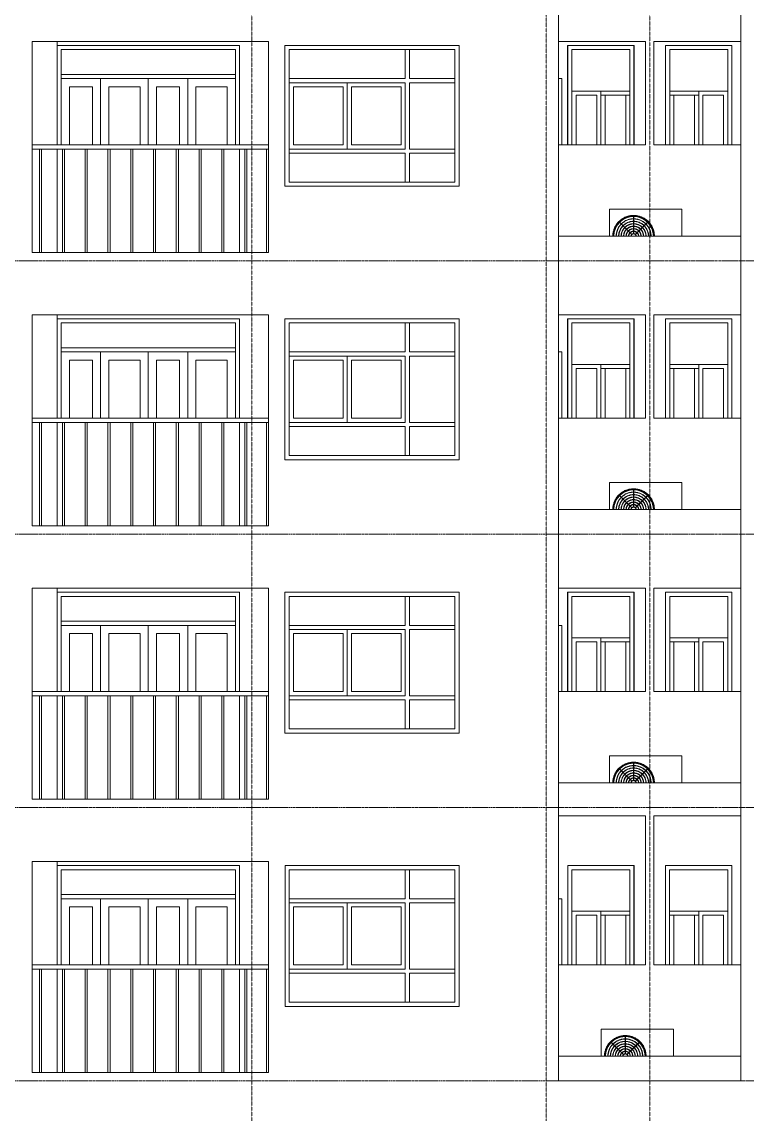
# Model space of a CAD drawing. Header units: millimetres. Extents: x -10599 to 108788, y -9455 to 93550.
# Drawn here: x 17126 to 25876, y 18199 to 31386 of the extents above; entities that cross this region are included whole.
import ezdxf

# ---------------------------------------------------------------- set-up
doc = ezdxf.new("R2010")
doc.units = ezdxf.units.MM
doc.linetypes.add('Centre', pattern=[31.75, 6.35, -4.7625, 15.875, -4.7625])
doc.linetypes.add('Grid Line', pattern=[4.2, 3, -0.6, 0, -0.6])
for name, color, linetype, lineweight in [('CUA', 31, 'Continuous', 9), ('M-EQPM', 44, 'Continuous', 5), ('NET THAY 1', 41, 'Continuous', 5), ('NET THAY 2', 55, 'Continuous', 5), ('NET-THAY', 2, 'Continuous', 9), ('TRUC', 225, 'Continuous', 5)]:
    doc.layers.add(name, color=color, linetype=linetype, lineweight=lineweight)

# ---------------------------------------------------------------- blocks, each defined once
blk = doc.blocks.new('CUA LO GIA - DB6-1834141-MẶT ĐỨNG 1-14')
at = {"layer": 'CUA'}
for p, q in [((19751, 21200), (17551, 21200)), ((17601, 21150), (17601, 20000)), ((17601, 21150), (19701, 21150)), ((19701, 20000), (19701, 21150)), ((19751, 21200), (19751, 20000)), ((19701, 20850), (17601, 20850)), ((17601, 20850), (17601, 20800)), ((19701, 20800), (19701, 20850)), ((17601, 20800), (19701, 20800)), ((18076, 20800), (17601, 20800)), ((17601, 20800), (17601, 20000)), ((18076, 20000), (18076, 20800)), ((18651, 20000), (18651, 20800)), ((18651, 20800), (18651, 20000)), ((19126, 20800), (19126, 20000)), ((19701, 20800), (19126, 20800)), ((19701, 20000), (19701, 20800)), ((17701, 20000), (17701, 20700)), ((17701, 20700), (17976, 20700)), ((17976, 20700), (17976, 20000)), ((18176, 20700), (18551, 20700)), ((18176, 20000), (18176, 20700)), ((18551, 20700), (18551, 20000)), ((18751, 20000), (18751, 20700)), ((18751, 20700), (19026, 20700)), ((19026, 20700), (19026, 20000)), ((19226, 20700), (19601, 20700)), ((19226, 20000), (19226, 20700)), ((19601, 20700), (19601, 20000))]:
    blk.add_line(p, q, dxfattribs=at)
blk = doc.blocks.new('X-PHONG NGU 2 - X-PHONG NGU 2_Recovery_-V92-MẶT ĐỨNG 1-14')
at = {"layer": 'CUA'}
for p, q in [((20351, 21150), (20351, 19550)), ((20351, 21150), (22351, 21150)), ((21801, 21150), (21751, 21150)), ((21751, 20800), (21751, 21150)), ((21801, 21150), (21801, 20800)), ((22351, 19550), (22351, 21150)), ((21751, 20800), (20351, 20800)), ((20351, 20800), (20351, 20750)), ((21051, 20750), (20351, 20750)), ((20351, 19950), (20351, 20750)), ((20351, 20750), (21751, 20750)), ((21051, 20750), (21051, 19950)), ((21751, 19950), (21751, 20750)), ((22351, 20800), (21801, 20800)), ((21801, 20750), (21801, 19950)), ((21801, 20750), (22351, 20750)), ((22351, 20800), (22351, 20750)), ((20401, 20700), (20401, 20000)), ((20401, 20700), (21001, 20700)), ((21001, 20000), (21001, 20700)), ((21101, 20700), (21701, 20700)), ((21101, 20700), (21101, 20000)), ((21701, 20000), (21701, 20700)), ((21051, 19950), (20351, 19950)), ((20351, 19950), (21751, 19950)), ((20351, 19900), (20351, 19950)), ((20401, 20000), (21001, 20000)), ((21101, 20000), (21701, 20000)), ((21801, 19950), (22351, 19950)), ((22351, 19950), (22351, 19900)), ((21751, 19900), (20351, 19900)), ((21751, 19550), (21751, 19900)), ((21801, 19900), (21801, 19550)), ((22351, 19900), (21801, 19900)), ((20351, 19550), (22351, 19550)), ((21801, 19550), (21751, 19550))]:
    blk.add_line(p, q, dxfattribs=at)
blk = doc.blocks.new('X-PHONG NGU 1 - X-PHONG NGU 850-1366102-MẶT ĐỨNG 1-14')
at = {"layer": 'CUA'}
for p, q in [((23711, 20000), (23711, 21200)), ((24511, 21200), (23711, 21200)), ((23761, 21150), (23761, 20000)), ((23761, 21150), (24461, 21150)), ((24461, 20000), (24461, 21150)), ((24511, 21200), (24511, 20000)), ((24111, 20650), (23761, 20650)), ((23761, 20000), (23761, 20650)), ((23811, 20600), (23811, 20000)), ((23811, 20600), (24061, 20600)), ((24061, 20000), (24061, 20600)), ((24111, 20650), (24111, 20000)), ((24111, 20650), (24461, 20650)), ((24111, 20600), (24461, 20600)), ((24161, 20600), (24411, 20600)), ((24161, 20600), (24161, 20000)), ((24411, 20000), (24411, 20600))]:
    blk.add_line(p, q, dxfattribs=at)
blk = doc.blocks.new('Railing - 25mm-V90-MẶT ĐỨNG 1-14')
at = {"layer": 'NET THAY 2'}
for p, q in [((16637, 18700), (16637, 19950)), ((16662, 18700), (16662, 19950))]:
    blk.add_line(p, q, dxfattribs=at)
blk = doc.blocks.new('Railing - 25mm-V91-MẶT ĐỨNG 1-14')
at = {"layer": 'NET THAY 2'}
blk.add_line((13924, 18700), (13924, 19950), dxfattribs=at)
blk = doc.blocks.new('Railing - Railing-1914979-MẶT ĐỨNG 1-14')
at = {"extrusion": (0, 0, -1), "zscale": -1}
for name, p in [('Railing - 25mm-V90-MẶT ĐỨNG 1-14', (-34001, 0)), ('Railing - 25mm-V90-MẶT ĐỨNG 1-14', (-34276, 0)), ('Railing - 25mm-V90-MẶT ĐỨNG 1-14', (-34551, 0)), ('Railing - 25mm-V90-MẶT ĐỨNG 1-14', (-34826, 0)), ('Railing - 25mm-V90-MẶT ĐỨNG 1-14', (-35101, 0)), ('Railing - 25mm-V90-MẶT ĐỨNG 1-14', (-35376, 0)), ('Railing - 25mm-V90-MẶT ĐỨNG 1-14', (-35651, 0)), ('Railing - 25mm-V90-MẶT ĐỨNG 1-14', (-35926, 0)), ('Railing - 25mm-V90-MẶT ĐỨNG 1-14', (-36201, 0)), ('Railing - 25mm-V90-MẶT ĐỨNG 1-14', (-36476, 0)), ('Railing - 25mm-V91-MẶT ĐỨNG 1-14', (-34001, 0))]:
    blk.add_blockref(name, p, dxfattribs=at)
blk = doc.blocks.new('CUA SAN PHOI LUA1 - CUA SAN PHOI LUA 800-1384256-MẶT ĐỨNG 1-14')
at = {"layer": 'CUA'}
for q in [(23601, 20800), (23641, 20000)]:
    blk.add_line((23641, 20800), q, dxfattribs=at)
blk = doc.blocks.new('X-PHONG NGU 1 - X-PHONG NGU 850-1366086-MẶT ĐỨNG 1-14')
at = {"layer": 'CUA'}
for p, q in [((10291, 21200), (9491, 21200)), ((9491, 20000), (9491, 21200)), ((9541, 21150), (9541, 20000)), ((9541, 21150), (10241, 21150)), ((10241, 20000), (10241, 21150)), ((10291, 21200), (10291, 20000)), ((9541, 20650), (9891, 20650)), ((9541, 20600), (9891, 20600)), ((9591, 20600), (9591, 20000)), ((9591, 20600), (9841, 20600)), ((9841, 20000), (9841, 20600)), ((9891, 20000), (9891, 20650)), ((10241, 20650), (9891, 20650)), ((9941, 20600), (10191, 20600)), ((9941, 20600), (9941, 20000)), ((10191, 20000), (10191, 20600)), ((10241, 20650), (10241, 20000))]:
    blk.add_line(p, q, dxfattribs=at)
blk = doc.blocks.new('Top Rail Type - Top Rail_Internal_-1914980-MẶT ĐỨNG 1-14')
at = {"layer": 'NET THAY 1'}
for p, q in [((20101, 19650), (17251, 19650)), ((17251, 19600), (20101, 19600))]:
    blk.add_line(p, q, dxfattribs=at)
blk = doc.blocks.new('ALB-AC MAY LANH - Generic _Without Brackets_-1836009-MẶT ĐỨNG 1-14')
at = {"layer": 'M-EQPM'}
for p, q in [((9441, 19225), (10311, 19225)), ((9441, 18900), (9441, 19225)), ((9730, 19137), (9730, 18927)), ((9732, 19137), (9730, 19137)), ((9732, 18927), (9732, 19137)), ((10311, 19225), (10311, 18900)), ((9562, 19068), (9560, 19066)), ((9560, 19066), (9709, 18918)), ((9710, 18919), (9562, 19068)), ((9900, 19068), (9751, 18919)), ((9753, 18918), (9901, 19066)), ((9901, 19066), (9900, 19068)), ((9709, 18918), (9710, 18919)), ((9730, 18927), (9732, 18927)), ((9751, 18919), (9753, 18918))]:
    blk.add_line(p, q, dxfattribs=at)
at = {"layer": 'M-EQPM', "flags": 128}
for points in [[(9982, 18900), (9982, 18908), (9981, 18918), (9980, 18928), (9979, 18937), (9977, 18947), (9975, 18957), (9972, 18967), (9969, 18976), (9966, 18986), (9962, 18995), (9958, 19004), (9954, 19013), (9949, 19022), (9944, 19031), (9938, 19039), (9932, 19047), (9926, 19055), (9920, 19063), (9913, 19070), (9906, 19078), (9898, 19084), (9891, 19091), (9883, 19097), (9875, 19103), (9867, 19109), (9858, 19114), (9849, 19119), (9840, 19123), (9831, 19128), (9822, 19131), (9812, 19135), (9803, 19138), (9793, 19141), (9783, 19143), (9774, 19145), (9764, 19146), (9754, 19147), (9744, 19148), (9734, 19148), (9724, 19148), (9714, 19148), (9704, 19147), (9694, 19146), (9684, 19144), (9674, 19142), (9664, 19139), (9655, 19137), (9645, 19133), (9636, 19130), (9626, 19126), (9617, 19121), (9609, 19117), (9600, 19112), (9591, 19106), (9583, 19100), (9575, 19094), (9567, 19088), (9560, 19081), (9553, 19074), (9546, 19067), (9539, 19060), (9533, 19052), (9527, 19044), (9521, 19035), (9516, 19027), (9511, 19018), (9506, 19009), (9502, 19000), (9498, 18991), (9494, 18982), (9491, 18972), (9488, 18962), (9486, 18953), (9484, 18943), (9482, 18933), (9481, 18923), (9480, 18913), (9480, 18903), (9480, 18900)], [(9982, 18900), (9982, 18908), (9981, 18918), (9980, 18928), (9979, 18937), (9977, 18947), (9975, 18957), (9972, 18967), (9969, 18976), (9966, 18986), (9962, 18995), (9958, 19004), (9954, 19013), (9949, 19022), (9944, 19031), (9938, 19039), (9932, 19047), (9926, 19055), (9920, 19063), (9913, 19070), (9906, 19078), (9898, 19084), (9891, 19091), (9883, 19097), (9875, 19103), (9867, 19109), (9858, 19114), (9849, 19119), (9840, 19123), (9831, 19128), (9822, 19131), (9812, 19135), (9803, 19138), (9793, 19141), (9783, 19143), (9774, 19145), (9764, 19146), (9754, 19147), (9744, 19148), (9734, 19148), (9724, 19148), (9714, 19148), (9704, 19147), (9694, 19146), (9684, 19144), (9674, 19142), (9664, 19139), (9655, 19137), (9645, 19133), (9636, 19130), (9626, 19126), (9617, 19121), (9609, 19117), (9600, 19112), (9591, 19106), (9583, 19100), (9575, 19094), (9567, 19088), (9560, 19081), (9553, 19074), (9546, 19067), (9539, 19060), (9533, 19052), (9527, 19044), (9521, 19035), (9516, 19027), (9511, 19018), (9506, 19009), (9502, 19000), (9498, 18991), (9494, 18982), (9491, 18972), (9488, 18962), (9486, 18953), (9484, 18943), (9482, 18933), (9481, 18923), (9480, 18913), (9480, 18903), (9480, 18900)], [(9982, 18900), (9982, 18908), (9981, 18918), (9980, 18928), (9979, 18937), (9977, 18947), (9975, 18957), (9972, 18967), (9969, 18976), (9966, 18986), (9962, 18995), (9958, 19004), (9954, 19013), (9949, 19022), (9944, 19031), (9938, 19039), (9932, 19047), (9926, 19055), (9920, 19063), (9913, 19070), (9906, 19078), (9898, 19084), (9891, 19091), (9883, 19097), (9875, 19103), (9867, 19109), (9858, 19114), (9849, 19119), (9840, 19123), (9831, 19128), (9822, 19131), (9812, 19135), (9803, 19138), (9793, 19141), (9783, 19143), (9774, 19145), (9764, 19146), (9754, 19147), (9744, 19148), (9734, 19148), (9724, 19148), (9714, 19148), (9704, 19147), (9694, 19146), (9684, 19144), (9674, 19142), (9664, 19139), (9655, 19137), (9645, 19133), (9636, 19130), (9626, 19126), (9617, 19121), (9609, 19117), (9600, 19112), (9591, 19106), (9583, 19100), (9575, 19094), (9567, 19088), (9560, 19081), (9553, 19074), (9546, 19067), (9539, 19060), (9533, 19052), (9527, 19044), (9521, 19035), (9516, 19027), (9511, 19018), (9506, 19009), (9502, 19000), (9498, 18991), (9494, 18982), (9491, 18972), (9488, 18962), (9486, 18953), (9484, 18943), (9482, 18933), (9481, 18923), (9480, 18913), (9480, 18903), (9480, 18900)], [(9982, 18900), (9982, 18908), (9981, 18918), (9980, 18928), (9979, 18937), (9977, 18947), (9975, 18957), (9972, 18967), (9969, 18976), (9966, 18986), (9962, 18995), (9958, 19004), (9954, 19013), (9949, 19022), (9944, 19031), (9938, 19039), (9932, 19047), (9926, 19055), (9920, 19063), (9913, 19070), (9906, 19078), (9898, 19084), (9891, 19091), (9883, 19097), (9875, 19103), (9867, 19109), (9858, 19114), (9849, 19119), (9840, 19123), (9831, 19128), (9822, 19131), (9812, 19135), (9803, 19138), (9793, 19141), (9783, 19143), (9774, 19145), (9764, 19146), (9754, 19147), (9744, 19148), (9734, 19148), (9724, 19148), (9714, 19148), (9704, 19147), (9694, 19146), (9684, 19144), (9674, 19142), (9664, 19139), (9655, 19137), (9645, 19133), (9636, 19130), (9626, 19126), (9617, 19121), (9609, 19117), (9600, 19112), (9591, 19106), (9583, 19100), (9575, 19094), (9567, 19088), (9560, 19081), (9553, 19074), (9546, 19067), (9539, 19060), (9533, 19052), (9527, 19044), (9521, 19035), (9516, 19027), (9511, 19018), (9506, 19009), (9502, 19000), (9498, 18991), (9494, 18982), (9491, 18972), (9488, 18962), (9486, 18953), (9484, 18943), (9482, 18933), (9481, 18923), (9480, 18913), (9480, 18903), (9480, 18900)], [(9982, 18900), (9982, 18908), (9981, 18918), (9980, 18928), (9979, 18937), (9977, 18947), (9975, 18957), (9972, 18967), (9969, 18976), (9966, 18986), (9962, 18995), (9958, 19004), (9954, 19013), (9949, 19022), (9944, 19031), (9938, 19039), (9932, 19047), (9926, 19055), (9920, 19063), (9913, 19070), (9906, 19078), (9898, 19084), (9891, 19091), (9883, 19097), (9875, 19103), (9867, 19109), (9858, 19114), (9849, 19119), (9840, 19123), (9831, 19128), (9822, 19131), (9812, 19135), (9803, 19138), (9793, 19141), (9783, 19143), (9774, 19145), (9764, 19146), (9754, 19147), (9744, 19148), (9734, 19148), (9724, 19148), (9714, 19148), (9704, 19147), (9694, 19146), (9684, 19144), (9674, 19142), (9664, 19139), (9655, 19137), (9645, 19133), (9636, 19130), (9626, 19126), (9617, 19121), (9609, 19117), (9600, 19112), (9591, 19106), (9583, 19100), (9575, 19094), (9567, 19088), (9560, 19081), (9553, 19074), (9546, 19067), (9539, 19060), (9533, 19052), (9527, 19044), (9521, 19035), (9516, 19027), (9511, 19018), (9506, 19009), (9502, 19000), (9498, 18991), (9494, 18982), (9491, 18972), (9488, 18962), (9486, 18953), (9484, 18943), (9482, 18933), (9481, 18923), (9480, 18913), (9480, 18903), (9480, 18900)], [(9982, 18900), (9982, 18908), (9981, 18918), (9980, 18928), (9979, 18937), (9977, 18947), (9975, 18957), (9972, 18967), (9969, 18976), (9966, 18986), (9962, 18995), (9958, 19004), (9954, 19013), (9949, 19022), (9944, 19031), (9938, 19039), (9932, 19047), (9926, 19055), (9920, 19063), (9913, 19070), (9906, 19078), (9898, 19084), (9891, 19091), (9883, 19097), (9875, 19103), (9867, 19109), (9858, 19114), (9849, 19119), (9840, 19123), (9831, 19128), (9822, 19131), (9812, 19135), (9803, 19138), (9793, 19141), (9783, 19143), (9774, 19145), (9764, 19146), (9754, 19147), (9744, 19148), (9734, 19148), (9724, 19148), (9714, 19148), (9704, 19147), (9694, 19146), (9684, 19144), (9674, 19142), (9664, 19139), (9655, 19137), (9645, 19133), (9636, 19130), (9626, 19126), (9617, 19121), (9609, 19117), (9600, 19112), (9591, 19106), (9583, 19100), (9575, 19094), (9567, 19088), (9560, 19081), (9553, 19074), (9546, 19067), (9539, 19060), (9533, 19052), (9527, 19044), (9521, 19035), (9516, 19027), (9511, 19018), (9506, 19009), (9502, 19000), (9498, 18991), (9494, 18982), (9491, 18972), (9488, 18962), (9486, 18953), (9484, 18943), (9482, 18933), (9481, 18923), (9480, 18913), (9480, 18903), (9480, 18900)], [(9982, 18900), (9982, 18908), (9981, 18918), (9980, 18928), (9979, 18937), (9977, 18947), (9975, 18957), (9972, 18967), (9969, 18976), (9966, 18986), (9962, 18995), (9958, 19004), (9954, 19013), (9949, 19022), (9944, 19031), (9938, 19039), (9932, 19047), (9926, 19055), (9920, 19063), (9913, 19070), (9906, 19078), (9898, 19084), (9891, 19091), (9883, 19097), (9875, 19103), (9867, 19109), (9858, 19114), (9849, 19119), (9840, 19123), (9831, 19128), (9822, 19131), (9812, 19135), (9803, 19138), (9793, 19141), (9783, 19143), (9774, 19145), (9764, 19146), (9754, 19147), (9744, 19148), (9734, 19148), (9724, 19148), (9714, 19148), (9704, 19147), (9694, 19146), (9684, 19144), (9674, 19142), (9664, 19139), (9655, 19137), (9645, 19133), (9636, 19130), (9626, 19126), (9617, 19121), (9609, 19117), (9600, 19112), (9591, 19106), (9583, 19100), (9575, 19094), (9567, 19088), (9560, 19081), (9553, 19074), (9546, 19067), (9539, 19060), (9533, 19052), (9527, 19044), (9521, 19035), (9516, 19027), (9511, 19018), (9506, 19009), (9502, 19000), (9498, 18991), (9494, 18982), (9491, 18972), (9488, 18962), (9486, 18953), (9484, 18943), (9482, 18933), (9481, 18923), (9480, 18913), (9480, 18903), (9480, 18900)], [(9982, 18900), (9982, 18908), (9981, 18918), (9980, 18928), (9979, 18937), (9977, 18947), (9975, 18957), (9972, 18967), (9969, 18976), (9966, 18986), (9962, 18995), (9958, 19004), (9954, 19013), (9949, 19022), (9944, 19031), (9938, 19039), (9932, 19047), (9926, 19055), (9920, 19063), (9913, 19070), (9906, 19078), (9898, 19084), (9891, 19091), (9883, 19097), (9875, 19103), (9867, 19109), (9858, 19114), (9849, 19119), (9840, 19123), (9831, 19128), (9822, 19131), (9812, 19135), (9803, 19138), (9793, 19141), (9783, 19143), (9774, 19145), (9764, 19146), (9754, 19147), (9744, 19148), (9734, 19148), (9724, 19148), (9714, 19148), (9704, 19147), (9694, 19146), (9684, 19144), (9674, 19142), (9664, 19139), (9655, 19137), (9645, 19133), (9636, 19130), (9626, 19126), (9617, 19121), (9609, 19117), (9600, 19112), (9591, 19106), (9583, 19100), (9575, 19094), (9567, 19088), (9560, 19081), (9553, 19074), (9546, 19067), (9539, 19060), (9533, 19052), (9527, 19044), (9521, 19035), (9516, 19027), (9511, 19018), (9506, 19009), (9502, 19000), (9498, 18991), (9494, 18982), (9491, 18972), (9488, 18962), (9486, 18953), (9484, 18943), (9482, 18933), (9481, 18923), (9480, 18913), (9480, 18903), (9480, 18900)], [(9482, 18900), (9482, 18907), (9483, 18917), (9484, 18927), (9485, 18937), (9487, 18947), (9489, 18957), (9492, 18966), (9495, 18976), (9498, 18985), (9502, 18994), (9506, 19004), (9510, 19012), (9515, 19021), (9520, 19030), (9525, 19038), (9531, 19046), (9537, 19054), (9544, 19062), (9550, 19069), (9557, 19076), (9565, 19083), (9572, 19089), (9580, 19096), (9588, 19101), (9596, 19107), (9605, 19112), (9614, 19117), (9622, 19122), (9631, 19126), (9641, 19130), (9650, 19133), (9660, 19136), (9669, 19139), (9679, 19141), (9689, 19143), (9698, 19144), (9708, 19145), (9718, 19146), (9728, 19146), (9738, 19146), (9748, 19146), (9758, 19145), (9768, 19144), (9778, 19142), (9787, 19140), (9797, 19138), (9807, 19135), (9816, 19131), (9825, 19128), (9835, 19124), (9843, 19120), (9852, 19115), (9861, 19110), (9869, 19105), (9877, 19099), (9885, 19093), (9893, 19086), (9900, 19080), (9908, 19073), (9915, 19066), (9921, 19058), (9927, 19050), (9933, 19043), (9939, 19034), (9944, 19026), (9949, 19017), (9954, 19008), (9958, 18999), (9962, 18990), (9966, 18981), (9969, 18971), (9971, 18962), (9974, 18952), (9976, 18942), (9977, 18933), (9979, 18923), (9979, 18913), (9980, 18903), (9980, 18900)], [(9972, 18900), (9972, 18907), (9971, 18917), (9970, 18926), (9969, 18936), (9967, 18945), (9965, 18955), (9963, 18964), (9960, 18973), (9956, 18982), (9953, 18991), (9949, 19000), (9945, 19009), (9940, 19017), (9935, 19026), (9930, 19034), (9924, 19041), (9918, 19049), (9912, 19056), (9906, 19064), (9899, 19070), (9892, 19077), (9884, 19083), (9877, 19089), (9869, 19095), (9861, 19100), (9853, 19105), (9844, 19110), (9836, 19114), (9827, 19118), (9818, 19122), (9809, 19125), (9800, 19128), (9791, 19131), (9781, 19133), (9772, 19135), (9762, 19136), (9753, 19137), (9743, 19138), (9734, 19138), (9724, 19138), (9714, 19138), (9705, 19137), (9695, 19136), (9686, 19134), (9676, 19132), (9667, 19130), (9658, 19127), (9648, 19124), (9639, 19120), (9631, 19117), (9622, 19112), (9613, 19108), (9605, 19103), (9597, 19098), (9589, 19092), (9581, 19087), (9574, 19080), (9567, 19074), (9560, 19067), (9553, 19060), (9547, 19053), (9541, 19046), (9535, 19038), (9530, 19030), (9524, 19022), (9520, 19013), (9515, 19005), (9511, 18996), (9507, 18987), (9504, 18978), (9501, 18969), (9498, 18960), (9496, 18950), (9494, 18941), (9492, 18932), (9491, 18922), (9490, 18912), (9490, 18903), (9490, 18900)], [(9492, 18900), (9492, 18907), (9493, 18917), (9494, 18926), (9495, 18936), (9497, 18945), (9499, 18954), (9501, 18964), (9504, 18973), (9507, 18982), (9511, 18991), (9515, 18999), (9519, 19008), (9523, 19016), (9528, 19024), (9534, 19032), (9539, 19040), (9545, 19048), (9551, 19055), (9558, 19062), (9564, 19069), (9571, 19075), (9579, 19082), (9586, 19088), (9594, 19093), (9602, 19099), (9610, 19104), (9618, 19108), (9627, 19113), (9635, 19117), (9644, 19120), (9653, 19124), (9662, 19126), (9672, 19129), (9681, 19131), (9690, 19133), (9700, 19134), (9709, 19136), (9719, 19136), (9728, 19136), (9738, 19136), (9747, 19136), (9757, 19135), (9766, 19134), (9776, 19132), (9785, 19130), (9794, 19128), (9804, 19125), (9813, 19122), (9822, 19119), (9830, 19115), (9839, 19111), (9847, 19106), (9856, 19101), (9864, 19096), (9872, 19091), (9879, 19085), (9887, 19079), (9894, 19073), (9901, 19066), (9907, 19059), (9913, 19052), (9919, 19044), (9925, 19037), (9931, 19029), (9936, 19021), (9940, 19012), (9945, 19004), (9949, 18995), (9953, 18986), (9956, 18978), (9959, 18968), (9962, 18959), (9964, 18950), (9966, 18941), (9968, 18931), (9969, 18922), (9969, 18912), (9970, 18903), (9970, 18900)], [(9599, 19109), (9605, 19112), (9614, 19117), (9622, 19122), (9631, 19126), (9641, 19130), (9650, 19133), (9660, 19136), (9669, 19139), (9679, 19141), (9689, 19143), (9698, 19144), (9708, 19145), (9718, 19146), (9728, 19146), (9738, 19146), (9748, 19146), (9758, 19145), (9768, 19144), (9778, 19142), (9787, 19140), (9797, 19138), (9807, 19135), (9816, 19131), (9825, 19128), (9835, 19124), (9843, 19120), (9851, 19116)], [(9599, 19109), (9605, 19112), (9614, 19117), (9622, 19122), (9631, 19126), (9641, 19130), (9650, 19133), (9660, 19136), (9669, 19139), (9679, 19141), (9689, 19143), (9698, 19144), (9708, 19145), (9718, 19146), (9728, 19146), (9738, 19146), (9748, 19146), (9758, 19145), (9768, 19144), (9778, 19142), (9787, 19140), (9797, 19138), (9807, 19135), (9816, 19131), (9825, 19128), (9835, 19124), (9843, 19120), (9851, 19116)], [(9599, 19109), (9605, 19112), (9614, 19117), (9622, 19122), (9631, 19126), (9641, 19130), (9650, 19133), (9660, 19136), (9669, 19139), (9679, 19141), (9689, 19143), (9698, 19144), (9708, 19145), (9718, 19146), (9728, 19146), (9738, 19146), (9748, 19146), (9758, 19145), (9768, 19144), (9778, 19142), (9787, 19140), (9797, 19138), (9807, 19135), (9816, 19131), (9825, 19128), (9835, 19124), (9843, 19120), (9851, 19116)], [(9599, 19109), (9605, 19112), (9614, 19117), (9622, 19122), (9631, 19126), (9641, 19130), (9650, 19133), (9660, 19136), (9669, 19139), (9679, 19141), (9689, 19143), (9698, 19144), (9708, 19145), (9718, 19146), (9728, 19146), (9738, 19146), (9748, 19146), (9758, 19145), (9768, 19144), (9778, 19142), (9787, 19140), (9797, 19138), (9807, 19135), (9816, 19131), (9825, 19128), (9835, 19124), (9843, 19120), (9851, 19116)], [(9599, 19109), (9605, 19112), (9614, 19117), (9622, 19122), (9631, 19126), (9641, 19130), (9650, 19133), (9660, 19136), (9669, 19139), (9679, 19141), (9689, 19143), (9698, 19144), (9708, 19145), (9718, 19146), (9728, 19146), (9738, 19146), (9748, 19146), (9758, 19145), (9768, 19144), (9778, 19142), (9787, 19140), (9797, 19138), (9807, 19135), (9816, 19131), (9825, 19128), (9835, 19124), (9843, 19120), (9851, 19116)], [(9599, 19109), (9605, 19112), (9614, 19117), (9622, 19122), (9631, 19126), (9641, 19130), (9650, 19133), (9660, 19136), (9669, 19139), (9679, 19141), (9689, 19143), (9698, 19144), (9708, 19145), (9718, 19146), (9728, 19146), (9738, 19146), (9748, 19146), (9758, 19145), (9768, 19144), (9778, 19142), (9787, 19140), (9797, 19138), (9807, 19135), (9816, 19131), (9825, 19128), (9835, 19124), (9843, 19120), (9851, 19116)], [(9599, 19109), (9605, 19112), (9614, 19117), (9622, 19122), (9631, 19126), (9641, 19130), (9650, 19133), (9660, 19136), (9669, 19139), (9679, 19141), (9689, 19143), (9698, 19144), (9708, 19145), (9718, 19146), (9728, 19146), (9738, 19146), (9748, 19146), (9758, 19145), (9768, 19144), (9778, 19142), (9787, 19140), (9797, 19138), (9807, 19135), (9816, 19131), (9825, 19128), (9835, 19124), (9843, 19120), (9851, 19116)], [(9482, 18900), (9482, 18907), (9483, 18917), (9484, 18927), (9485, 18937), (9487, 18947), (9489, 18957), (9492, 18966), (9495, 18976), (9498, 18985), (9502, 18994), (9506, 19004), (9510, 19012), (9515, 19021), (9520, 19030), (9525, 19038), (9531, 19046), (9537, 19054), (9544, 19062), (9550, 19069), (9557, 19076), (9565, 19083), (9572, 19089), (9580, 19096), (9588, 19101), (9593, 19105)], [(9482, 18900), (9482, 18907), (9483, 18917), (9484, 18927), (9485, 18937), (9487, 18947), (9489, 18957), (9492, 18966), (9495, 18976), (9498, 18985), (9502, 18994), (9506, 19004), (9510, 19012), (9515, 19021), (9520, 19030), (9525, 19038), (9531, 19046), (9537, 19054), (9544, 19062), (9550, 19069), (9557, 19076), (9565, 19083), (9572, 19089), (9580, 19096), (9588, 19101), (9593, 19105)], [(9482, 18900), (9482, 18907), (9483, 18917), (9484, 18927), (9485, 18937), (9487, 18947), (9489, 18957), (9492, 18966), (9495, 18976), (9498, 18985), (9502, 18994), (9506, 19004), (9510, 19012), (9515, 19021), (9520, 19030), (9525, 19038), (9531, 19046), (9537, 19054), (9544, 19062), (9550, 19069), (9557, 19076), (9565, 19083), (9572, 19089), (9580, 19096), (9588, 19101), (9593, 19105)], [(9482, 18900), (9482, 18907), (9483, 18917), (9484, 18927), (9485, 18937), (9487, 18947), (9489, 18957), (9492, 18966), (9495, 18976), (9498, 18985), (9502, 18994), (9506, 19004), (9510, 19012), (9515, 19021), (9520, 19030), (9525, 19038), (9531, 19046), (9537, 19054), (9544, 19062), (9550, 19069), (9557, 19076), (9565, 19083), (9572, 19089), (9580, 19096), (9588, 19101), (9593, 19105)], [(9482, 18900), (9482, 18907), (9483, 18917), (9484, 18927), (9485, 18937), (9487, 18947), (9489, 18957), (9492, 18966), (9495, 18976), (9498, 18985), (9502, 18994), (9506, 19004), (9510, 19012), (9515, 19021), (9520, 19030), (9525, 19038), (9531, 19046), (9537, 19054), (9544, 19062), (9550, 19069), (9557, 19076), (9565, 19083), (9572, 19089), (9580, 19096), (9588, 19101), (9593, 19105)], [(9482, 18900), (9482, 18907), (9483, 18917), (9484, 18927), (9485, 18937), (9487, 18947), (9489, 18957), (9492, 18966), (9495, 18976), (9498, 18985), (9502, 18994), (9506, 19004), (9510, 19012), (9515, 19021), (9520, 19030), (9525, 19038), (9531, 19046), (9537, 19054), (9544, 19062), (9550, 19069), (9557, 19076), (9565, 19083), (9572, 19089), (9580, 19096), (9588, 19101), (9593, 19105)], [(9482, 18900), (9482, 18907), (9483, 18917), (9484, 18927), (9485, 18937), (9487, 18947), (9489, 18957), (9492, 18966), (9495, 18976), (9498, 18985), (9502, 18994), (9506, 19004), (9510, 19012), (9515, 19021), (9520, 19030), (9525, 19038), (9531, 19046), (9537, 19054), (9544, 19062), (9550, 19069), (9557, 19076), (9565, 19083), (9572, 19089), (9580, 19096), (9588, 19101), (9593, 19105)], [(9942, 18900), (9942, 18906), (9941, 18914), (9940, 18923), (9939, 18931), (9938, 18939), (9936, 18948), (9934, 18956), (9931, 18964), (9928, 18972), (9925, 18980), (9922, 18987), (9918, 18995), (9914, 19002), (9910, 19010), (9905, 19017), (9900, 19024), (9895, 19030), (9890, 19037), (9884, 19043), (9878, 19049), (9872, 19055), (9865, 19060), (9859, 19065), (9852, 19070), (9845, 19075), (9838, 19079), (9830, 19084), (9823, 19087), (9815, 19091), (9807, 19094), (9799, 19097), (9791, 19100), (9783, 19102), (9775, 19104), (9767, 19105), (9758, 19107), (9750, 19108), (9742, 19108), (9733, 19108), (9725, 19108), (9716, 19108), (9708, 19107), (9700, 19106), (9691, 19105), (9683, 19103), (9675, 19101), (9667, 19098), (9659, 19096), (9651, 19093), (9643, 19089), (9635, 19086), (9628, 19082), (9621, 19077), (9614, 19073), (9607, 19068), (9600, 19063), (9593, 19058), (9587, 19052), (9581, 19046), (9575, 19040), (9570, 19034), (9564, 19027), (9559, 19020), (9555, 19013), (9550, 19006), (9546, 18999), (9542, 18991), (9538, 18984), (9535, 18976), (9532, 18968), (9529, 18960), (9527, 18952), (9525, 18944), (9523, 18936), (9522, 18927), (9521, 18919), (9520, 18910), (9520, 18902)], [(9522, 18900), (9522, 18906), (9523, 18914), (9523, 18923), (9525, 18931), (9526, 18939), (9528, 18947), (9530, 18955), (9533, 18963), (9535, 18971), (9538, 18979), (9542, 18987), (9546, 18994), (9550, 19001), (9554, 19009), (9558, 19016), (9563, 19022), (9568, 19029), (9574, 19035), (9579, 19041), (9585, 19047), (9591, 19053), (9598, 19059), (9604, 19064), (9611, 19069), (9618, 19073), (9625, 19078), (9632, 19082), (9640, 19086), (9647, 19089), (9655, 19092), (9663, 19095), (9671, 19098), (9679, 19100), (9687, 19102), (9695, 19103), (9704, 19105), (9712, 19106), (9720, 19106), (9729, 19106), (9737, 19106), (9745, 19106), (9754, 19105), (9762, 19104), (9770, 19103), (9778, 19101), (9786, 19099), (9795, 19097), (9802, 19094), (9810, 19091), (9818, 19088), (9825, 19084), (9833, 19080), (9840, 19076), (9847, 19071), (9854, 19066), (9861, 19061), (9867, 19056), (9873, 19051), (9879, 19045), (9885, 19039), (9891, 19032), (9896, 19026), (9901, 19019), (9906, 19012), (9910, 19005), (9914, 18998), (9918, 18991), (9922, 18983), (9925, 18975), (9928, 18968), (9930, 18960), (9933, 18952), (9935, 18943), (9936, 18935), (9938, 18927), (9939, 18919), (9940, 18910), (9940, 18902)], [(9912, 18900), (9912, 18905), (9911, 18912), (9911, 18919), (9910, 18926), (9908, 18933), (9907, 18941), (9905, 18948), (9903, 18954), (9900, 18961), (9898, 18968), (9895, 18975), (9891, 18981), (9888, 18987), (9884, 18994), (9880, 19000), (9876, 19006), (9872, 19011), (9867, 19017), (9862, 19022), (9857, 19027), (9852, 19032), (9846, 19037), (9841, 19042), (9835, 19046), (9829, 19050), (9823, 19054), (9816, 19057), (9810, 19060), (9803, 19063), (9796, 19066), (9790, 19069), (9783, 19071), (9776, 19073), (9769, 19074), (9762, 19076), (9755, 19077), (9747, 19078), (9740, 19078), (9733, 19078), (9726, 19078), (9718, 19078), (9711, 19077), (9704, 19076), (9697, 19075), (9690, 19074), (9683, 19072), (9676, 19070), (9669, 19068), (9662, 19065), (9656, 19062), (9649, 19059), (9643, 19056), (9636, 19052), (9630, 19048), (9624, 19044), (9619, 19039), (9613, 19035), (9608, 19030), (9602, 19025), (9597, 19020), (9593, 19014), (9588, 19009), (9584, 19003), (9580, 18997), (9576, 18991), (9572, 18985), (9569, 18978), (9566, 18972), (9563, 18965), (9560, 18958), (9558, 18951), (9556, 18944), (9554, 18937), (9553, 18930), (9552, 18923), (9551, 18916), (9550, 18909), (9550, 18901)], [(9552, 18900), (9552, 18905), (9552, 18912), (9553, 18919), (9554, 18926), (9555, 18933), (9557, 18940), (9559, 18947), (9561, 18954), (9563, 18961), (9566, 18967), (9569, 18974), (9572, 18980), (9576, 18986), (9579, 18993), (9583, 18999), (9587, 19004), (9592, 19010), (9596, 19016), (9601, 19021), (9606, 19026), (9611, 19031), (9617, 19035), (9622, 19040), (9628, 19044), (9634, 19048), (9640, 19052), (9647, 19055), (9653, 19059), (9659, 19062), (9666, 19064), (9673, 19067), (9680, 19069), (9686, 19071), (9693, 19073), (9700, 19074), (9708, 19075), (9715, 19076), (9722, 19076), (9729, 19076), (9736, 19076), (9743, 19076), (9750, 19075), (9758, 19075), (9765, 19073), (9772, 19072), (9779, 19070), (9785, 19068), (9792, 19066), (9799, 19063), (9805, 19060), (9812, 19057), (9818, 19054), (9824, 19050), (9830, 19046), (9836, 19042), (9842, 19038), (9847, 19033), (9853, 19029), (9858, 19024), (9863, 19018), (9868, 19013), (9872, 19007), (9876, 19002), (9880, 18996), (9884, 18990), (9888, 18984), (9891, 18977), (9894, 18971), (9897, 18964), (9900, 18957), (9902, 18951), (9904, 18944), (9906, 18937), (9907, 18930), (9908, 18923), (9909, 18916), (9910, 18909), (9910, 18901)], [(9882, 18900), (9882, 18904), (9881, 18910), (9881, 18916), (9880, 18922), (9879, 18927), (9878, 18933), (9876, 18939), (9874, 18945), (9872, 18951), (9870, 18956), (9868, 18962), (9865, 18967), (9862, 18973), (9859, 18978), (9856, 18983), (9852, 18988), (9848, 18992), (9844, 18997), (9840, 19002), (9836, 19006), (9832, 19010), (9827, 19014), (9822, 19018), (9818, 19021), (9812, 19025), (9807, 19028), (9802, 19031), (9797, 19033), (9791, 19036), (9786, 19038), (9780, 19040), (9774, 19042), (9768, 19044), (9762, 19045), (9757, 19046), (9751, 19047), (9745, 19048), (9739, 19048), (9733, 19048), (9726, 19048), (9720, 19048), (9714, 19048), (9708, 19047), (9703, 19046), (9697, 19045), (9691, 19043), (9685, 19041), (9679, 19039), (9674, 19037), (9668, 19035), (9663, 19032), (9657, 19029), (9652, 19026), (9647, 19023), (9642, 19020), (9637, 19016), (9633, 19012), (9628, 19008), (9624, 19004), (9620, 18999), (9616, 18995), (9612, 18990), (9608, 18985), (9605, 18980), (9602, 18975), (9599, 18970), (9596, 18965), (9593, 18959), (9591, 18954), (9589, 18948), (9587, 18942), (9585, 18937), (9584, 18931), (9582, 18925), (9581, 18919), (9581, 18913), (9580, 18907), (9580, 18901)], [(9582, 18900), (9582, 18903), (9582, 18909), (9583, 18915), (9584, 18921), (9585, 18927), (9586, 18933), (9588, 18939), (9589, 18944), (9591, 18950), (9594, 18956), (9596, 18961), (9599, 18966), (9602, 18972), (9605, 18977), (9608, 18982), (9611, 18986), (9615, 18991), (9619, 18996), (9623, 19000), (9627, 19004), (9631, 19008), (9636, 19012), (9641, 19016), (9645, 19020), (9650, 19023), (9655, 19026), (9661, 19029), (9666, 19032), (9671, 19034), (9677, 19036), (9683, 19038), (9688, 19040), (9694, 19042), (9700, 19043), (9706, 19044), (9711, 19045), (9717, 19046), (9723, 19046), (9729, 19046), (9735, 19046), (9741, 19046), (9747, 19046), (9753, 19045), (9759, 19044), (9765, 19043), (9771, 19041), (9776, 19039), (9782, 19038), (9787, 19035), (9793, 19033), (9798, 19030), (9804, 19028), (9809, 19025), (9814, 19021), (9819, 19018), (9823, 19014), (9828, 19011), (9832, 19007), (9837, 19002), (9841, 18998), (9845, 18994), (9848, 18989), (9852, 18984), (9855, 18979), (9859, 18974), (9862, 18969), (9864, 18964), (9867, 18958), (9869, 18953), (9871, 18947), (9873, 18942), (9875, 18936), (9876, 18930), (9877, 18924), (9878, 18919), (9879, 18913), (9880, 18907), (9880, 18901)], [(9852, 18900), (9852, 18902), (9852, 18907), (9851, 18912), (9850, 18917), (9849, 18922), (9848, 18926), (9847, 18931), (9846, 18936), (9844, 18940), (9842, 18945), (9840, 18949), (9838, 18953), (9836, 18958), (9833, 18962), (9831, 18966), (9828, 18970), (9825, 18974), (9822, 18977), (9819, 18981), (9815, 18984), (9812, 18988), (9808, 18991), (9804, 18994), (9800, 18997), (9796, 18999), (9792, 19002), (9788, 19004), (9784, 19006), (9779, 19008), (9775, 19010), (9770, 19012), (9766, 19013), (9761, 19015), (9756, 19016), (9751, 19017), (9747, 19017), (9742, 19018), (9737, 19018), (9732, 19018), (9727, 19018), (9723, 19018), (9718, 19018), (9713, 19017), (9708, 19016), (9703, 19015), (9699, 19014), (9694, 19013), (9690, 19011), (9685, 19009), (9681, 19008), (9676, 19005), (9672, 19003), (9668, 19001), (9664, 18998), (9660, 18995), (9656, 18992), (9652, 18989), (9648, 18986), (9645, 18983), (9642, 18979), (9638, 18976), (9635, 18972), (9633, 18968), (9630, 18964), (9627, 18960), (9625, 18956), (9623, 18951), (9620, 18947), (9619, 18943), (9617, 18938), (9615, 18933), (9614, 18929), (9613, 18924), (9612, 18919), (9611, 18915), (9611, 18910), (9610, 18905), (9610, 18900)], [(9612, 18902), (9612, 18907), (9613, 18912), (9613, 18916), (9614, 18921), (9615, 18926), (9617, 18930), (9618, 18935), (9620, 18939), (9621, 18944), (9623, 18948), (9625, 18952), (9628, 18957), (9630, 18961), (9633, 18965), (9635, 18969), (9638, 18972), (9641, 18976), (9645, 18979), (9648, 18983), (9651, 18986), (9655, 18989), (9659, 18992), (9663, 18995), (9667, 18998), (9671, 19000), (9675, 19002), (9679, 19005), (9683, 19007), (9688, 19008), (9692, 19010), (9697, 19012), (9701, 19013), (9706, 19014), (9711, 19015), (9715, 19015), (9720, 19016), (9725, 19016), (9730, 19016), (9734, 19016), (9739, 19016), (9744, 19016), (9749, 19015), (9753, 19014), (9758, 19013), (9763, 19012), (9767, 19011), (9772, 19009), (9776, 19008), (9780, 19006), (9785, 19004), (9789, 19001), (9793, 18999), (9797, 18996), (9801, 18994), (9805, 18991), (9808, 18988), (9812, 18985), (9815, 18981), (9819, 18978), (9822, 18974), (9825, 18971), (9828, 18967), (9830, 18963), (9833, 18959), (9835, 18955), (9837, 18950), (9839, 18946), (9841, 18942), (9843, 18937), (9845, 18933), (9846, 18928), (9847, 18924), (9848, 18919), (9849, 18914), (9849, 18910), (9850, 18905), (9850, 18900)], [(9822, 18901), (9822, 18905), (9821, 18908), (9821, 18912), (9820, 18916), (9819, 18919), (9818, 18923), (9817, 18926), (9816, 18930), (9815, 18933), (9813, 18936), (9812, 18940), (9810, 18943), (9808, 18946), (9806, 18949), (9804, 18952), (9802, 18955), (9799, 18958), (9797, 18960), (9794, 18963), (9792, 18965), (9789, 18968), (9786, 18970), (9783, 18972), (9780, 18974), (9777, 18976), (9774, 18978), (9771, 18979), (9767, 18981), (9764, 18982), (9760, 18984), (9757, 18985), (9753, 18986), (9750, 18986), (9746, 18987), (9743, 18988), (9739, 18988), (9736, 18988), (9732, 18988), (9728, 18988), (9725, 18988), (9721, 18988), (9717, 18987), (9714, 18987), (9710, 18986), (9707, 18985), (9703, 18984), (9700, 18983), (9696, 18982), (9693, 18980), (9690, 18979), (9687, 18977), (9683, 18975), (9680, 18973), (9677, 18971), (9674, 18969), (9672, 18967), (9669, 18964), (9666, 18962), (9664, 18959), (9661, 18956), (9659, 18953), (9657, 18950), (9655, 18947), (9653, 18944), (9651, 18941), (9649, 18938), (9648, 18935), (9646, 18931), (9645, 18928), (9644, 18925), (9643, 18921), (9642, 18918), (9641, 18914), (9641, 18910), (9640, 18907), (9640, 18903), (9640, 18900)], [(9857, 19112), (9861, 19110), (9869, 19105), (9877, 19099), (9885, 19093), (9893, 19086), (9900, 19080), (9908, 19073), (9915, 19066), (9921, 19058), (9927, 19050), (9933, 19043), (9939, 19034), (9944, 19026), (9949, 19017), (9954, 19008), (9958, 18999), (9962, 18990), (9966, 18981), (9969, 18971), (9971, 18962), (9974, 18952), (9976, 18942), (9977, 18933), (9979, 18923), (9979, 18913), (9980, 18903), (9980, 18900)], [(9857, 19112), (9861, 19110), (9869, 19105), (9877, 19099), (9885, 19093), (9893, 19086), (9900, 19080), (9908, 19073), (9915, 19066), (9921, 19058), (9927, 19050), (9933, 19043), (9939, 19034), (9944, 19026), (9949, 19017), (9954, 19008), (9958, 18999), (9962, 18990), (9966, 18981), (9969, 18971), (9971, 18962), (9974, 18952), (9976, 18942), (9977, 18933), (9979, 18923), (9979, 18913), (9980, 18903), (9980, 18900)], [(9857, 19112), (9861, 19110), (9869, 19105), (9877, 19099), (9885, 19093), (9893, 19086), (9900, 19080), (9908, 19073), (9915, 19066), (9921, 19058), (9927, 19050), (9933, 19043), (9939, 19034), (9944, 19026), (9949, 19017), (9954, 19008), (9958, 18999), (9962, 18990), (9966, 18981), (9969, 18971), (9971, 18962), (9974, 18952), (9976, 18942), (9977, 18933), (9979, 18923), (9979, 18913), (9980, 18903), (9980, 18900)], [(9857, 19112), (9861, 19110), (9869, 19105), (9877, 19099), (9885, 19093), (9893, 19086), (9900, 19080), (9908, 19073), (9915, 19066), (9921, 19058), (9927, 19050), (9933, 19043), (9939, 19034), (9944, 19026), (9949, 19017), (9954, 19008), (9958, 18999), (9962, 18990), (9966, 18981), (9969, 18971), (9971, 18962), (9974, 18952), (9976, 18942), (9977, 18933), (9979, 18923), (9979, 18913), (9980, 18903), (9980, 18900)], [(9857, 19112), (9861, 19110), (9869, 19105), (9877, 19099), (9885, 19093), (9893, 19086), (9900, 19080), (9908, 19073), (9915, 19066), (9921, 19058), (9927, 19050), (9933, 19043), (9939, 19034), (9944, 19026), (9949, 19017), (9954, 19008), (9958, 18999), (9962, 18990), (9966, 18981), (9969, 18971), (9971, 18962), (9974, 18952), (9976, 18942), (9977, 18933), (9979, 18923), (9979, 18913), (9980, 18903), (9980, 18900)], [(9857, 19112), (9861, 19110), (9869, 19105), (9877, 19099), (9885, 19093), (9893, 19086), (9900, 19080), (9908, 19073), (9915, 19066), (9921, 19058), (9927, 19050), (9933, 19043), (9939, 19034), (9944, 19026), (9949, 19017), (9954, 19008), (9958, 18999), (9962, 18990), (9966, 18981), (9969, 18971), (9971, 18962), (9974, 18952), (9976, 18942), (9977, 18933), (9979, 18923), (9979, 18913), (9980, 18903), (9980, 18900)], [(9857, 19112), (9861, 19110), (9869, 19105), (9877, 19099), (9885, 19093), (9893, 19086), (9900, 19080), (9908, 19073), (9915, 19066), (9921, 19058), (9927, 19050), (9933, 19043), (9939, 19034), (9944, 19026), (9949, 19017), (9954, 19008), (9958, 18999), (9962, 18990), (9966, 18981), (9969, 18971), (9971, 18962), (9974, 18952), (9976, 18942), (9977, 18933), (9979, 18923), (9979, 18913), (9980, 18903), (9980, 18900)], [(9642, 18901), (9642, 18905), (9643, 18908), (9643, 18912), (9644, 18915), (9644, 18919), (9645, 18922), (9646, 18925), (9648, 18929), (9649, 18932), (9650, 18935), (9652, 18939), (9654, 18942), (9655, 18945), (9657, 18948), (9660, 18951), (9662, 18953), (9664, 18956), (9666, 18959), (9669, 18961), (9672, 18964), (9674, 18966), (9677, 18968), (9680, 18970), (9683, 18972), (9686, 18974), (9689, 18976), (9692, 18978), (9695, 18979), (9699, 18980), (9702, 18982), (9705, 18983), (9709, 18984), (9712, 18985), (9716, 18985), (9719, 18986), (9723, 18986), (9726, 18986), (9730, 18986), (9734, 18986), (9737, 18986), (9741, 18986), (9744, 18986), (9748, 18985), (9751, 18984), (9755, 18983), (9758, 18982), (9761, 18981), (9765, 18980), (9768, 18978), (9771, 18977), (9774, 18975), (9777, 18973), (9780, 18971), (9783, 18969), (9786, 18967), (9789, 18965), (9792, 18963), (9794, 18960), (9797, 18958), (9799, 18955), (9801, 18952), (9803, 18949), (9805, 18946), (9807, 18943), (9809, 18940), (9811, 18937), (9812, 18934), (9814, 18931), (9815, 18927), (9816, 18924), (9817, 18921), (9818, 18917), (9818, 18914), (9819, 18910), (9819, 18907), (9820, 18903), (9820, 18900)], [(9792, 18900), (9792, 18902), (9791, 18905), (9791, 18907), (9791, 18910), (9790, 18912), (9790, 18914), (9789, 18917), (9788, 18919), (9787, 18921), (9786, 18923), (9785, 18926), (9784, 18928), (9783, 18930), (9781, 18932), (9780, 18934), (9778, 18936), (9777, 18938), (9775, 18940), (9773, 18941), (9772, 18943), (9770, 18945), (9768, 18946), (9766, 18947), (9764, 18949), (9762, 18950), (9760, 18951), (9757, 18952), (9755, 18953), (9753, 18954), (9751, 18955), (9748, 18956), (9746, 18957), (9744, 18957), (9741, 18958), (9739, 18958), (9736, 18958), (9734, 18958), (9732, 18958), (9729, 18958), (9727, 18958), (9724, 18958), (9722, 18958), (9719, 18957), (9717, 18957), (9715, 18956), (9712, 18956), (9710, 18955), (9708, 18954), (9706, 18953), (9703, 18952), (9701, 18951), (9699, 18950), (9697, 18948), (9695, 18947), (9693, 18945), (9691, 18944), (9689, 18942), (9688, 18940), (9686, 18939), (9684, 18937), (9683, 18935), (9681, 18933), (9680, 18931), (9679, 18929), (9677, 18927), (9676, 18925), (9675, 18922), (9674, 18920), (9673, 18918), (9673, 18916), (9672, 18913), (9671, 18911), (9671, 18909), (9671, 18906), (9670, 18904), (9670, 18901)], [(9672, 18902), (9672, 18905), (9673, 18907), (9673, 18909), (9674, 18912), (9674, 18914), (9675, 18916), (9676, 18918), (9677, 18920), (9678, 18923), (9679, 18925), (9680, 18927), (9681, 18929), (9682, 18931), (9684, 18933), (9685, 18935), (9687, 18936), (9688, 18938), (9690, 18940), (9692, 18941), (9693, 18943), (9695, 18944), (9697, 18946), (9699, 18947), (9701, 18948), (9703, 18950), (9705, 18951), (9707, 18952), (9710, 18952), (9712, 18953), (9714, 18954), (9716, 18955), (9719, 18955), (9721, 18956), (9723, 18956), (9726, 18956), (9728, 18956), (9730, 18956), (9733, 18956), (9735, 18956), (9737, 18956), (9740, 18956), (9742, 18955), (9744, 18955), (9747, 18954), (9749, 18954), (9751, 18953), (9753, 18952), (9755, 18951), (9758, 18950), (9760, 18949), (9762, 18948), (9764, 18947), (9766, 18945), (9768, 18944), (9769, 18942), (9771, 18941), (9773, 18939), (9774, 18937), (9776, 18936), (9777, 18934), (9779, 18932), (9780, 18930), (9781, 18928), (9783, 18926), (9784, 18924), (9785, 18922), (9786, 18919), (9786, 18917), (9787, 18915), (9788, 18913), (9788, 18910), (9789, 18908), (9789, 18906), (9790, 18903), (9790, 18901)], [(9762, 18900), (9762, 18901), (9762, 18902), (9761, 18904), (9761, 18905), (9761, 18906), (9760, 18907), (9760, 18908), (9759, 18910), (9759, 18911), (9758, 18912), (9758, 18913), (9757, 18914), (9756, 18915), (9756, 18916), (9755, 18917), (9754, 18918), (9753, 18919), (9753, 18920), (9752, 18921), (9751, 18921), (9750, 18922), (9749, 18923), (9748, 18924), (9747, 18924), (9746, 18925), (9744, 18925), (9743, 18926), (9742, 18926), (9741, 18927), (9740, 18927), (9739, 18928), (9737, 18928), (9736, 18928), (9735, 18928), (9734, 18928), (9732, 18928), (9731, 18928), (9730, 18928), (9729, 18928), (9728, 18928), (9726, 18928), (9725, 18928), (9724, 18928), (9723, 18927), (9721, 18927), (9720, 18927), (9719, 18926), (9718, 18926), (9717, 18925), (9716, 18925), (9715, 18924), (9714, 18923), (9713, 18923), (9712, 18922), (9711, 18921), (9710, 18920), (9709, 18919), (9708, 18918), (9707, 18918), (9706, 18917), (9706, 18916), (9705, 18915), (9704, 18913), (9704, 18912), (9703, 18911), (9703, 18910), (9702, 18909), (9702, 18908), (9701, 18907), (9701, 18906), (9701, 18904), (9700, 18903), (9700, 18902), (9700, 18901), (9700, 18899)], [(9702, 18900), (9702, 18901), (9702, 18902), (9702, 18903), (9703, 18904), (9703, 18906), (9703, 18907), (9704, 18908), (9704, 18909), (9705, 18910), (9705, 18911), (9706, 18912), (9706, 18913), (9707, 18914), (9708, 18915), (9708, 18916), (9709, 18917), (9710, 18917), (9711, 18918), (9712, 18919), (9712, 18920), (9713, 18921), (9714, 18921), (9715, 18922), (9716, 18923), (9717, 18923), (9718, 18924), (9719, 18924), (9720, 18925), (9721, 18925), (9723, 18925), (9724, 18926), (9725, 18926), (9726, 18926), (9727, 18926), (9728, 18926), (9729, 18926), (9731, 18926), (9732, 18926), (9733, 18926), (9734, 18926), (9735, 18926), (9736, 18926), (9737, 18926), (9739, 18925), (9740, 18925), (9741, 18925), (9742, 18924), (9743, 18924), (9744, 18923), (9745, 18923), (9746, 18922), (9747, 18922), (9748, 18921), (9749, 18920), (9750, 18920), (9751, 18919), (9751, 18918), (9752, 18917), (9753, 18916), (9754, 18915), (9754, 18914), (9755, 18913), (9756, 18912), (9756, 18911), (9757, 18910), (9757, 18909), (9758, 18908), (9758, 18907), (9759, 18906), (9759, 18905), (9759, 18904), (9759, 18903), (9760, 18902), (9760, 18900)]]:
    blk.add_lwpolyline(points, dxfattribs=at)
at = {"layer": 'M-EQPM'}
for radius, start, end in [(249, 0.5801, 179.4199), (249, 0.5801, 179.4199), (249, 0.5801, 179.4199), (249, 0.5801, 179.4199), (249, 0.5801, 179.4199), (249, 0.5801, 179.4199), (249, 0.5801, 179.4199), (249, 0.5801, 179.4199), (239, 0.6044, 179.3956), (241, 20.9119, 159.0881), (241, 45.2382, 134.7618), (239, 90.2418, 134.7598), (251, 60.4089, 121.8937), (251, 60.4089, 121.8937), (251, 60.4089, 121.8937), (251, 60.4089, 121.8937), (251, 60.4089, 121.8937), (251, 60.4089, 121.8937), (251, 60.4089, 121.8937), (251, 60.4089, 121.8937), (239, 45.2402, 89.7582), (251, 123.6381, 179.4245), (251, 123.6381, 179.4245), (251, 123.6381, 179.4245), (251, 123.6381, 179.4245), (251, 123.6381, 179.4245), (251, 123.6381, 179.4245), (251, 123.6381, 179.4245), (251, 123.6381, 179.4245), (239, 135.2402, 173.5714), (241, 135.2382, 159.0881), (211, 88.2824, 171.1447), (209, 0.6921, 179.3079), (181, 114.6291, 179.1995), (179, 0.8094, 179.1906), (149, 0.9745, 179.0255), (151, 141.7224, 153.9315), (119, 1.2237, 178.7763), (151, 138.2799, 141.1336), (151, 125.2829, 137.9222), (91, 1.6065, 178.3935), (121, 119.3921, 136.5524), (151, 71.8446, 124.6399), (181, 83.9238, 112.4693), (121, 101.5167, 118.6807), (121, 1.2035, 100.7998), (211, 74.4424, 87.3265), (181, 0.8005, 80.9329), (151, 38.8664, 71.1534), (211, 8.8553, 73.5749), (151, 10.7593, 38.2776), (251, 0.5755, 59.5569), (251, 0.5755, 59.5569), (251, 0.5755, 59.5569), (251, 0.5755, 59.5569), (251, 0.5755, 59.5569), (251, 0.5755, 59.5569), (251, 0.5755, 59.5569), (251, 0.5755, 59.5569), (239, 6.4286, 44.7598), (241, 20.9119, 44.7618), (241, 174.8041, 179.4006), (241, 174.8041, 179.4006), (241, 161.3043, 174.3645), (241, 161.3043, 174.3645), (239, 176.1643, 179.3956), (211, 174.2344, 179.3145), (151, 169.5027, 179.0384), (151, 154.4464, 169.2407), (121, 137.2785, 178.7965), (89, 1.6426, 178.3574), (61, 2.4289, 177.5711), (59, 2.5112, 177.4888), (31, 4.9393, 175.0607), (29, 5.2799, 174.7201), (151, 0.9616, 10.4973), (211, 0.6855, 5.7656), (241, 5.6355, 18.6957), (241, 5.6355, 18.6957), (239, 0.6044, 3.8357), (241, 0.5994, 5.1959), (241, 0.5994, 5.1959)]:
    blk.add_arc((9731, 18897), radius, start, end, dxfattribs=at)
blk = doc.blocks.new('Railing - Railing-1915036-MẶT ĐỨNG 1-14')
at = {"extrusion": (0, 0, -1), "zscale": -1}
for name, p in [('Railing - 25mm-V90-MẶT ĐỨNG 1-14', (-34001, 3300)), ('Railing - 25mm-V90-MẶT ĐỨNG 1-14', (-34276, 3300)), ('Railing - 25mm-V90-MẶT ĐỨNG 1-14', (-34551, 3300)), ('Railing - 25mm-V90-MẶT ĐỨNG 1-14', (-34826, 3300)), ('Railing - 25mm-V90-MẶT ĐỨNG 1-14', (-35101, 3300)), ('Railing - 25mm-V90-MẶT ĐỨNG 1-14', (-35376, 3300)), ('Railing - 25mm-V90-MẶT ĐỨNG 1-14', (-35651, 3300)), ('Railing - 25mm-V90-MẶT ĐỨNG 1-14', (-35926, 3300)), ('Railing - 25mm-V90-MẶT ĐỨNG 1-14', (-36201, 3300)), ('Railing - 25mm-V90-MẶT ĐỨNG 1-14', (-36476, 3300)), ('Railing - 25mm-V91-MẶT ĐỨNG 1-14', (-34001, 3300))]:
    blk.add_blockref(name, p, dxfattribs=at)
blk = doc.blocks.new('Top Rail Type - Top Rail_Internal_-1915037-MẶT ĐỨNG 1-14')
at = {"layer": 'NET THAY 1'}
for p, q in [((20101, 22950), (17251, 22950)), ((17251, 22900), (20101, 22900))]:
    blk.add_line(p, q, dxfattribs=at)
blk = doc.blocks.new('A$C545A63CE')
at = {"layer": 'NET-THAY'}
for p, q in [((-89222, 2650), (-89222, 100)), ((-88922, 1400), (-88922, 2650)), ((-86372, 2650), (-86372, 100)), ((-82873, 2650), (-81822, 2650)), ((-82872, 1400), (-82872, 2650)), ((-81822, 1400), (-81822, 2650)), ((-81722, 2650), (-81722, 1400)), ((-81722, 2650), (-80671, 2650)), ((-80672, 1400), (-80672, 2650)), ((-88922, 2600), (-86722, 2600)), ((-86722, 2600), (-86722, 1400)), ((-86172, 900), (-86172, 2600)), ((-86172, 2600), (-84072, 2600)), ((-84072, 2600), (-84072, 900)), ((-82762, 2600), (-81962, 2600)), ((-82762, 1400), (-82762, 2600)), ((-81962, 2600), (-81962, 1400)), ((-81582, 2600), (-80782, 2600)), ((-81582, 1400), (-81582, 2600)), ((-80782, 2600), (-80782, 1400)), ((-88922, 100), (-88922, 1350)), ((-86722, 1350), (-86722, 100)), ((-81822, 1400), (-82872, 1400)), ((-80672, 1400), (-81722, 1400)), ((-84072, 900), (-86172, 900)), ((-80672, 300), (-82872, 300)), ((-86372, 100), (-89222, 100))]:
    blk.add_line(p, q, dxfattribs=at)
blk.add_lwpolyline([(-86372, 2650), (-89222, 2650)], dxfattribs=at)
at = {"layer": 'CUA'}
for name, p in [('CUA LO GIA - DB6-1834141-MẶT ĐỨNG 1-14', (-106472, -18600)), ('X-PHONG NGU 2 - X-PHONG NGU 2_Recovery_-V92-MẶT ĐỨNG 1-14', (-106472, -18600)), ('X-PHONG NGU 1 - X-PHONG NGU 850-1366102-MẶT ĐỨNG 1-14', (-106472, -18600)), ('X-PHONG NGU 1 - X-PHONG NGU 850-1366086-MẶT ĐỨNG 1-14', (-91072, -18600)), ('CUA SAN PHOI LUA1 - CUA SAN PHOI LUA 800-1384256-MẶT ĐỨNG 1-14', (-106472, -18600))]:
    blk.add_blockref(name, p, dxfattribs=at)
at = {"layer": 'M-EQPM'}
blk.add_blockref('ALB-AC MAY LANH - Generic _Without Brackets_-1836009-MẶT ĐỨNG 1-14', (-91697, -18600), dxfattribs=at)
at = {"layer": 'NET THAY 1'}
for name, p in [('Top Rail Type - Top Rail_Internal_-1915037-MẶT ĐỨNG 1-14', (-106472, -21550)), ('Railing - Railing-1915036-MẶT ĐỨNG 1-14', (-106472, -21900))]:
    blk.add_blockref(name, p, dxfattribs=at)

msp = doc.modelspace()

# ---------------------------------------------------------------- linework, layer by layer
at = {"layer": 'NET-THAY'}
for p, q in [((23600.5, 21850), (23600.5, 21700)), ((23600.5, 21800), (24650.5, 21800)), ((23600.5, 21800), (24650.5, 21800)), ((23600.5, 20000), (23600.5, 21800)), ((24650.5, 20000), (24650.5, 21800)), ((24750.5, 21800), (24750.5, 20000)), ((24750.5, 21800), (25800.5, 21800)), ((24750.5, 21800), (25800.5, 21800)), ((25800.5, 21850), (25800.5, 21700)), ((25800.5, 20000), (25800.5, 21800)), ((20100.5, 21250), (17250.5, 21250)), ((17250.5, 21250), (17250.5, 18700)), ((17550.5, 20000), (17550.5, 21250)), ((20100.5, 21250), (20100.5, 18700)), ((17550.5, 21200), (19750.5, 21200)), ((19750.5, 21200), (19750.5, 20000)), ((20300.5, 19500), (20300.5, 21200)), ((20300.5, 21200), (22400.5, 21200)), ((22400.5, 21200), (22400.5, 19500)), ((23710.5, 21200), (24510.5, 21200)), ((23710.5, 20000), (23710.5, 21200)), ((24510.5, 21200), (24510.5, 20000)), ((24890.5, 21200), (25690.5, 21200)), ((24890.5, 20000), (24890.5, 21200)), ((25690.5, 21200), (25690.5, 20000)), ((17550.5, 18700), (17550.5, 19950)), ((19750.5, 19950), (19750.5, 18700)), ((24650.5, 20000), (23600.5, 20000)), ((25800.5, 20000), (24750.5, 20000)), ((22400.5, 19500), (20300.5, 19500)), ((25800.5, 18900), (23600.5, 18900)), ((20100.5, 18700), (17250.5, 18700)), ((23600.5, 18600), (25800.5, 18600))]:
    msp.add_line(p, q, dxfattribs=at)
for points in [[(23600.5, 18600), (23600.5, 91900)], [(25799.8, 18600), (25800.5, 81250)]]:
    msp.add_lwpolyline(points, dxfattribs=at)
at = {"layer": 'TRUC', "linetype": 'Grid Line'}
for p, q in [((19900.5, -5171), (19900.5, 91838.4)), ((23450.5, -6601.6), (23450.5, 91838.4)), ((24700.5, -5171), (24700.5, 91838.4))]:
    msp.add_line(p, q, dxfattribs=at)
at = {"layer": 'TRUC', "linetype": 'Centre'}
for p, q in [((-10499.5, 28500), (108517.8, 28500)), ((-10499.5, 25200), (108517.8, 25200)), ((-10499.5, 21900), (108517.8, 21900)), ((-10499.5, 18600), (108517.8, 18600))]:
    msp.add_line(p, q, dxfattribs=at)

# ---------------------------------------------------------------- block references
at = {"layer": 'CUA'}
for name, p in [('CUA LO GIA - DB6-1834141-MẶT ĐỨNG 1-14', (0, 0)), ('X-PHONG NGU 2 - X-PHONG NGU 2_Recovery_-V92-MẶT ĐỨNG 1-14', (0, 0)), ('X-PHONG NGU 1 - X-PHONG NGU 850-1366102-MẶT ĐỨNG 1-14', (0, 0)), ('X-PHONG NGU 1 - X-PHONG NGU 850-1366086-MẶT ĐỨNG 1-14', (15400, 0)), ('CUA SAN PHOI LUA1 - CUA SAN PHOI LUA 800-1384256-MẶT ĐỨNG 1-14', (0, 0))]:
    msp.add_blockref(name, p, dxfattribs=at)
at = {"layer": 'M-EQPM'}
msp.add_blockref('ALB-AC MAY LANH - Generic _Without Brackets_-1836009-MẶT ĐỨNG 1-14', (14674.6, 0), dxfattribs=at)
at = {"layer": 'NET THAY 1'}
for name, p in [('Top Rail Type - Top Rail_Internal_-1914980-MẶT ĐỨNG 1-14', (0, 350)), ('Railing - Railing-1914979-MẶT ĐỨNG 1-14', (0, 0))]:
    msp.add_blockref(name, p, dxfattribs=at)
at = {"layer": 'NET-THAY'}
for p in [(106472.1, 28500), (106472.1, 25200), (106472.1, 21900)]:
    msp.add_blockref('A$C545A63CE', p, dxfattribs=at)

doc.saveas('drawing.dxf')
